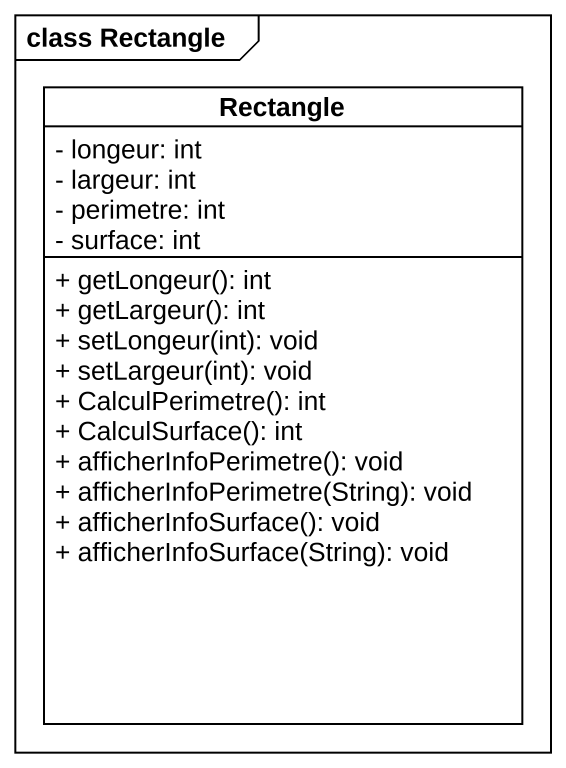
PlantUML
@startuml
mainframe class Rectangle
hide circle
hide empty members
skinparam classAttributeIconSize 0
class "Rectangle" as Rectangle_ {
  - longeur: int
  - largeur: int
  - perimetre: int
  - surface: int
  + getLongeur(): int
  + getLargeur(): int
  + setLongeur(int): void
  + setLargeur(int): void
  + CalculPerimetre(): int
  + CalculSurface(): int
  + afficherInfoPerimetre(): void
  + afficherInfoPerimetre(String): void
  + afficherInfoSurface(): void
  + afficherInfoSurface(String): void
}
@enduml
